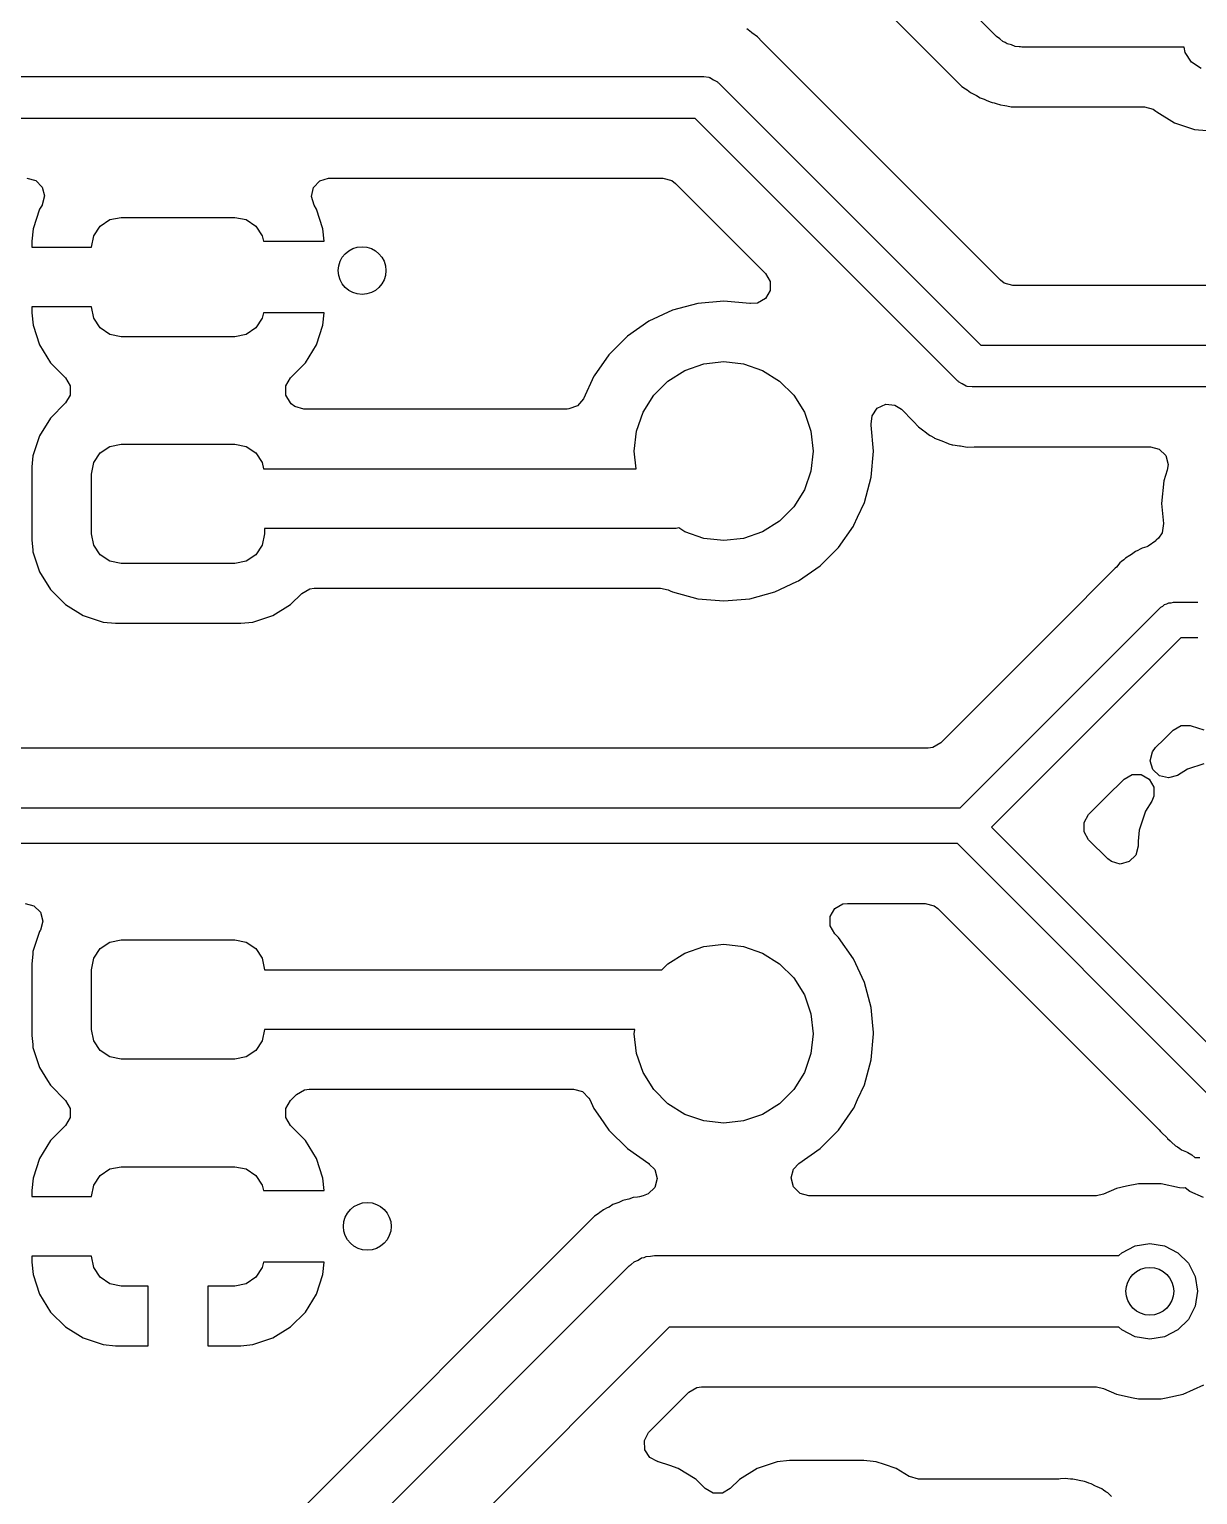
# Model space of a CAD drawing. Extents: x 44 to 146, y -87 to -25.
# Drawn here: x 75.46 to 85.25, y -79.35 to -67.08 of the extents above; entities that cross this region are included whole.
import ezdxf

# ---------------------------------------------------------------- set-up
doc = ezdxf.new("R2010")
doc.units = 0
doc.layers.add('BLACK', color=7, linetype='CONTINUOUS')

msp = doc.modelspace()

# ---------------------------------------------------------------- linework, layer by layer
at = {"layer": 'BLACK', "linetype": 'CONTINUOUS'}
for p, q in [((83.565019, -67.139283), (81.775736, -65.35)), ((81.612063, -65.894141), (83.147335, -67.429413)), ((81.508987, -67.102897), (81.474012, -67.075496)), ((81.516237, -67.108232), (81.508987, -67.102897)), ((81.563225, -67.140665), (81.516237, -67.108232)), ((81.563231, -67.14067), (81.563225, -67.140665)), ((81.601088, -67.183402), (81.563231, -67.14067)), ((83.59361, -67.158868), (83.565019, -67.139283)), ((81.607257, -67.189956), (81.601088, -67.183402)), ((83.59816, -69.180859), (81.607257, -67.189956)), ((83.619221, -67.182216), (83.59361, -67.158868)), ((83.638721, -67.18977), (83.619221, -67.182216)), ((83.655974, -67.201589), (83.638721, -67.18977)), ((83.689709, -67.209523), (83.655974, -67.201589)), ((83.722026, -67.222043), (83.689709, -67.209523)), ((83.756533, -67.22524), (83.722026, -67.222043)), ((83.763296, -67.226831), (83.756533, -67.22524)), ((83.767447, -67.226251), (83.763296, -67.226831)), ((83.777151, -67.227151), (83.767447, -67.226251)), ((85.136946, -67.227151), (83.777151, -67.227151)), ((85.14603, -67.272822), (85.136946, -67.227151)), ((85.200223, -67.353928), (85.14603, -67.272822)), ((85.281329, -67.408121), (85.200223, -67.353928)), ((71.65, -67.475), (81.112, -67.475)), ((81.112, -67.475), (81.15388, -67.480085)), ((81.15388, -67.480085), (81.158665, -67.482596)), ((81.158665, -67.482596), (81.164063, -67.482923)), ((81.164063, -67.482923), (81.195522, -67.50194)), ((81.195522, -67.50194), (81.228046, -67.519011)), ((83.147335, -67.429413), (83.274889, -67.556967)), ((81.228046, -67.519011), (81.231115, -67.523458)), ((81.231115, -67.523458), (81.235744, -67.526256)), ((81.235744, -67.526256), (83.434487, -69.725)), ((83.274889, -67.556967), (83.306118, -67.576589)), ((83.306118, -67.576589), (83.319721, -67.58624)), ((83.319721, -67.58624), (83.348564, -67.609242)), ((83.348564, -67.609242), (83.381793, -67.625244)), ((83.381793, -67.625244), (83.396399, -67.633317)), ((83.396399, -67.633317), (83.427629, -67.65294)), ((83.427629, -67.65294), (83.462442, -67.665121)), ((83.462442, -67.665121), (83.477869, -67.671511)), ((83.477869, -67.671511), (83.511089, -67.687509)), ((83.511089, -67.687509), (83.511089, -67.68751)), ((83.511089, -67.68751), (83.527835, -67.691332)), ((83.527835, -67.691332), (83.547034, -67.695714)), ((83.547034, -67.695714), (83.563076, -67.700335)), ((83.563076, -67.700335), (83.597896, -67.712519)), ((83.597896, -67.712519), (83.634538, -67.716647)), ((83.634538, -67.716647), (83.650993, -67.719442)), ((83.650993, -67.719442), (83.686956, -67.727651)), ((83.686956, -67.727651), (83.732197, -67.727651)), ((83.732197, -67.727651), (84.804414, -67.727651)), ((84.804414, -67.727651), (84.878914, -67.747613)), ((84.878914, -67.747613), (84.901293, -67.764785)), ((81.039512, -67.825), (71.722487, -67.825)), ((83.238257, -70.023744), (81.039512, -67.825)), ((84.901293, -67.764785), (84.901535, -67.76448)), ((84.901535, -67.76448), (84.908338, -67.769859)), ((84.908338, -67.769859), (84.908343, -67.769862)), ((84.908343, -67.769862), (84.908344, -67.769863)), ((84.908344, -67.769863), (85.057666, -67.861965)), ((85.057666, -67.861965), (85.224203, -67.91715)), ((85.224203, -67.91715), (85.326991, -67.927651)), ((75.44166, -68.3255), (75.51616, -68.345462)), ((75.51616, -68.345462), (75.570698, -68.4)), ((77.843191, -68.403783), (77.89612, -68.347683)), ((77.89612, -68.347683), (77.970008, -68.325563)), ((77.970008, -68.325563), (77.97434, -68.3255)), ((77.97434, -68.3255), (80.770481, -68.3255)), ((80.770481, -68.3255), (80.844981, -68.345462)), ((80.844981, -68.345462), (80.87584, -68.369141)), ((80.87584, -68.369141), (81.63065, -69.123951)), ((75.570698, -68.4), (75.59066, -68.4745)), ((75.59066, -68.4745), (75.570698, -68.549)), ((77.825403, -68.478832), (77.843191, -68.403783)), ((77.847523, -68.55272), (77.825403, -68.478832)), ((75.548642, -68.584877), (75.493494, -68.751302)), ((75.548643, -68.584874), (75.548642, -68.584877)), ((75.568477, -68.55272), (75.548643, -68.584874)), ((75.570698, -68.549), (75.568477, -68.55272)), ((77.867356, -68.584874), (77.847523, -68.55272)), ((77.867357, -68.584877), (77.867356, -68.584874)), ((77.922505, -68.751303), (77.867357, -68.584877)), ((76.00203, -68.808329), (76.056223, -68.727223)), ((76.056223, -68.727223), (76.137329, -68.67303)), ((76.137329, -68.67303), (76.233, -68.654)), ((76.233, -68.654), (77.183, -68.654)), ((77.183, -68.654), (77.278671, -68.67303)), ((77.278671, -68.67303), (77.359777, -68.727223)), ((77.359777, -68.727223), (77.41397, -68.808329)), ((75.493492, -68.751311), (75.483, -68.85401)), ((75.483, -68.85401), (75.483, -68.904)), ((75.493494, -68.751302), (75.493492, -68.751311)), ((75.983, -68.904), (76.00203, -68.808329)), ((77.41397, -68.808329), (77.423054, -68.854)), ((77.423054, -68.854), (77.932996, -68.854)), ((77.932996, -68.854), (77.922505, -68.751303)), ((75.483, -68.904), (75.983, -68.904)), ((81.63065, -69.123951), (81.669214, -69.190746)), ((81.669214, -69.190746), (81.669214, -69.267874)), ((83.629019, -69.204538), (83.59816, -69.180859)), ((83.703519, -69.2245), (83.629019, -69.204538)), ((86.2751, -69.2245), (83.703519, -69.2245)), ((81.63065, -69.334669), (81.563855, -69.373233)), ((81.669214, -69.267874), (81.63065, -69.334669)), ((75.983, -69.404), (75.483001, -69.404)), ((75.483001, -69.404), (75.483001, -69.453973)), ((75.483001, -69.453973), (75.493494, -69.556696)), ((76.00203, -69.499671), (75.983, -69.404)), ((77.423054, -69.454), (77.41397, -69.499671)), ((77.932998, -69.454), (77.423054, -69.454)), ((77.922507, -69.556688), (77.932998, -69.454)), ((80.85067, -69.432425), (80.652362, -69.524898)), ((80.850672, -69.432424), (80.85067, -69.432425)), ((80.850673, -69.432424), (80.850672, -69.432424)), ((81.062021, -69.375793), (80.850673, -69.432424)), ((81.28, -69.356723), (81.062021, -69.375793)), ((81.497987, -69.375793), (81.28, -69.356723)), ((81.499429, -69.376048), (81.497987, -69.375793)), ((81.500404, -69.376005), (81.499429, -69.376048)), ((81.504458, -69.37636), (81.500404, -69.376005)), ((81.504504, -69.375826), (81.504458, -69.37636)), ((81.563855, -69.373233), (81.504504, -69.375826)), ((75.493494, -69.556696), (75.548642, -69.723121)), ((76.056223, -69.580777), (76.00203, -69.499671)), ((76.137329, -69.63497), (76.056223, -69.580777)), ((77.359777, -69.580777), (77.278671, -69.63497)), ((77.41397, -69.499671), (77.359777, -69.580777)), ((77.867357, -69.723121), (77.922505, -69.556697)), ((77.922505, -69.556697), (77.922507, -69.556688)), ((80.652359, -69.5249), (80.47312, -69.650404)), ((80.652362, -69.524898), (80.652359, -69.524899)), ((80.652359, -69.524899), (80.652359, -69.5249)), ((76.233, -69.654), (76.137329, -69.63497)), ((77.183, -69.654), (76.233, -69.654)), ((77.278671, -69.63497), (77.183, -69.654)), ((80.47312, -69.650404), (80.318404, -69.80512)), ((75.548642, -69.723121), (75.64068, -69.87234)), ((77.775319, -69.87234), (77.867357, -69.723121)), ((80.318404, -69.80512), (80.194226, -69.982466)), ((83.434487, -69.725), (86.3, -69.725)), ((75.64068, -69.87234), (75.766627, -69.998287)), ((77.649373, -69.998287), (77.775319, -69.87234)), ((80.812383, -70.025626), (80.954587, -69.936273)), ((80.954587, -69.936273), (81.113109, -69.880804)), ((81.113109, -69.880804), (81.28, -69.862)), ((81.28, -69.862), (81.446891, -69.880804)), ((81.446891, -69.880804), (81.605413, -69.936273)), ((81.605413, -69.936273), (81.747617, -70.025626)), ((75.766627, -69.998287), (75.805191, -70.065082)), ((75.805191, -70.065082), (75.805191, -70.14221)), ((77.610809, -70.065082), (77.649373, -69.998287)), ((77.610809, -70.14221), (77.610809, -70.065082)), ((80.192898, -69.984362), (80.104715, -70.173471)), ((80.194226, -69.982466), (80.192898, -69.984362)), ((80.693626, -70.144383), (80.812383, -70.025626)), ((81.747617, -70.025626), (81.866374, -70.144383)), ((83.242883, -70.02654), (83.238257, -70.023744)), ((83.245954, -70.030989), (83.242883, -70.02654)), ((83.278481, -70.04806), (83.245954, -70.030989)), ((83.309937, -70.067077), (83.278481, -70.04806)), ((83.315334, -70.067403), (83.309937, -70.067077)), ((83.32012, -70.069915), (83.315334, -70.067403)), ((83.362, -70.075), (83.32012, -70.069915)), ((86.227512, -70.075), (83.362, -70.075)), ((75.766627, -70.209005), (75.640288, -70.335343)), ((75.805191, -70.14221), (75.766627, -70.209005)), ((77.649373, -70.209005), (77.610809, -70.14221)), ((77.656227, -70.215859), (77.649373, -70.209005)), ((80.104715, -70.173471), (80.055137, -70.232554)), ((80.604273, -70.286587), (80.693626, -70.144383)), ((81.866374, -70.144383), (81.955727, -70.286587)), ((77.687086, -70.239538), (77.656227, -70.215859)), ((77.761586, -70.2595), (77.687086, -70.239538)), ((79.969675, -70.2595), (77.761586, -70.2595)), ((79.98266, -70.258933), (79.969675, -70.2595)), ((80.055137, -70.232554), (79.98266, -70.258933)), ((80.548804, -70.445109), (80.604273, -70.286587)), ((81.955727, -70.286587), (82.011196, -70.445109)), ((82.516399, -70.387475), (82.522674, -70.31575)), ((82.522674, -70.31575), (82.566911, -70.25257)), ((82.566911, -70.25257), (82.636812, -70.219972)), ((82.636812, -70.219972), (82.713647, -70.226693)), ((82.713647, -70.226693), (82.768048, -70.261349)), ((82.768048, -70.261349), (82.866741, -70.360042)), ((75.640288, -70.335343), (75.548186, -70.484666)), ((80.53, -70.612), (80.548804, -70.445109)), ((82.011196, -70.445109), (82.03, -70.612)), ((82.51564, -70.387542), (82.516399, -70.387475)), ((82.516017, -70.391852), (82.51564, -70.387542)), ((82.515953, -70.392585), (82.516017, -70.391852)), ((82.516204, -70.394015), (82.515953, -70.392585)), ((82.516207, -70.394023), (82.516204, -70.394015)), ((82.535277, -70.612), (82.516207, -70.394023)), ((82.866741, -70.360042), (82.87291, -70.366596)), ((82.87291, -70.366596), (82.908374, -70.406627)), ((82.908374, -70.406627), (82.910771, -70.409332)), ((82.910771, -70.409332), (82.957779, -70.441779)), ((82.957779, -70.441779), (82.965004, -70.447095)), ((82.965004, -70.447095), (82.996505, -70.471775)), ((75.548186, -70.484666), (75.493001, -70.651201)), ((76.056223, -70.627223), (76.137329, -70.57303)), ((76.137329, -70.57303), (76.233, -70.554)), ((76.233, -70.554), (77.183, -70.554)), ((77.183, -70.554), (77.278671, -70.57303)), ((77.278671, -70.57303), (77.359777, -70.627223)), ((82.996505, -70.471775), (83.009969, -70.482324)), ((83.009969, -70.482324), (83.00997, -70.482325)), ((83.00997, -70.482325), (83.009971, -70.482325)), ((83.009971, -70.482325), (83.009972, -70.482326)), ((83.009972, -70.482326), (83.016445, -70.485239)), ((83.016445, -70.485239), (83.039936, -70.498488)), ((83.039936, -70.498488), (83.045774, -70.502518)), ((83.045774, -70.502518), (83.099185, -70.522774)), ((83.099185, -70.522774), (83.107463, -70.526203)), ((83.107463, -70.526203), (83.159561, -70.54965)), ((83.159561, -70.54965), (83.166535, -70.550927)), ((83.166535, -70.550927), (83.192523, -70.558173)), ((83.192523, -70.558173), (83.197777, -70.560165)), ((83.197777, -70.560165), (83.199155, -70.560688)), ((83.199155, -70.560688), (83.25585, -70.567571)), ((83.25585, -70.567571), (83.264734, -70.568923)), ((83.264734, -70.568923), (83.320915, -70.57922)), ((83.320915, -70.57922), (83.377915, -70.575772)), ((83.377915, -70.575772), (83.386911, -70.5755)), ((83.386911, -70.5755), (84.854252, -70.5755)), ((84.854252, -70.5755), (84.928752, -70.595462)), ((75.493001, -70.651203), (75.48343, -70.744896)), ((75.493001, -70.651201), (75.493001, -70.651203)), ((76.00203, -70.708329), (76.056223, -70.627223)), ((77.359777, -70.627223), (77.41397, -70.708329)), ((80.546676, -70.76), (80.53, -70.612)), ((82.03, -70.612), (82.011196, -70.778891)), ((82.516207, -70.829977), (82.535277, -70.612)), ((84.928752, -70.595462), (84.98329, -70.65)), ((84.98329, -70.65), (85.003252, -70.7245)), ((75.48343, -70.744896), (75.4825, -70.753995)), ((75.4825, -70.753995), (75.4825, -71.354003)), ((75.983, -70.804), (76.00203, -70.708329)), ((75.983, -71.304), (75.983, -70.804)), ((77.41397, -70.708329), (77.424248, -70.76)), ((77.424248, -70.76), (80.546676, -70.76)), ((82.011196, -70.778891), (81.955727, -70.937413)), ((84.995959, -70.770544), (84.966325, -70.861745)), ((85.003252, -70.7245), (84.995959, -70.770544)), ((81.955727, -70.937413), (81.866374, -71.079617)), ((82.459575, -71.04133), (82.516207, -70.829977)), ((84.966325, -70.861745), (84.94654, -71.05)), ((82.402024, -71.164749), (82.459575, -71.04133)), ((84.94654, -71.05), (84.964308, -71.219062)), ((81.866374, -71.079617), (81.747617, -71.198374)), ((82.370473, -71.232411), (82.402024, -71.164749)), ((76.00203, -71.399671), (75.983, -71.304)), ((77.433, -71.304), (77.41397, -71.399671)), ((80.882, -71.26), (77.433, -71.26)), ((77.433, -71.26), (77.433, -71.304)), ((80.903616, -71.2557), (80.882, -71.26)), ((80.954587, -71.287727), (80.903616, -71.2557)), ((81.113109, -71.343196), (80.954587, -71.287727)), ((81.605413, -71.287727), (81.446891, -71.343196)), ((81.747617, -71.198374), (81.605413, -71.287727)), ((82.241598, -71.418877), (82.367102, -71.239639)), ((82.367102, -71.239639), (82.370473, -71.232411)), ((84.952242, -71.295241), (84.921485, -71.339993)), ((84.964308, -71.219062), (84.952242, -71.295241)), ((75.4825, -71.354003), (75.49148, -71.441908)), ((76.056223, -71.480777), (76.00203, -71.399671)), ((77.41397, -71.399671), (77.359777, -71.480777)), ((81.28, -71.362), (81.113109, -71.343196)), ((81.446891, -71.343196), (81.28, -71.362)), ((82.086877, -71.573598), (82.241598, -71.418877)), ((84.769969, -71.434712), (84.748983, -71.444993)), ((84.786549, -71.424906), (84.769969, -71.434712)), ((84.823708, -71.414111), (84.786549, -71.424906)), ((84.837141, -71.409504), (84.823708, -71.414111)), ((84.89901, -71.36345), (84.837141, -71.409504)), ((84.902719, -71.358759), (84.89901, -71.36345)), ((84.921485, -71.339993), (84.902719, -71.358759)), ((75.49148, -71.441908), (75.493001, -71.456797)), ((75.493001, -71.456797), (75.548186, -71.623334)), ((76.137329, -71.53497), (76.056223, -71.480777)), ((76.233, -71.554), (76.137329, -71.53497)), ((77.183, -71.554), (76.233, -71.554)), ((77.278671, -71.53497), (77.183, -71.554)), ((77.359777, -71.480777), (77.278671, -71.53497)), ((84.598112, -71.548688), (84.569762, -71.582956)), ((84.613693, -71.537367), (84.598112, -71.548688)), ((84.63146, -71.522192), (84.613693, -71.537367)), ((84.645081, -71.508572), (84.63146, -71.522192)), ((84.645083, -71.50857), (84.645081, -71.508572)), ((84.683373, -71.485924), (84.645083, -71.50857)), ((84.695096, -71.478223), (84.683373, -71.485924)), ((84.731074, -71.452085), (84.695096, -71.478223)), ((84.73108, -71.452082), (84.731074, -71.452085)), ((84.748983, -71.444993), (84.73108, -71.452082)), ((75.548186, -71.623334), (75.640288, -71.772656)), ((81.907639, -71.699102), (82.086877, -71.573598)), ((84.560317, -71.593335), (84.078535, -72.075119)), ((84.569762, -71.582956), (84.560317, -71.593335)), ((75.640288, -71.772656), (75.764344, -71.896712)), ((77.651656, -71.896712), (77.744227, -71.804141)), ((77.744227, -71.804141), (77.811022, -71.765577)), ((77.811022, -71.765577), (77.849586, -71.7605)), ((77.849586, -71.7605), (80.750997, -71.7605)), ((80.750997, -71.7605), (80.813966, -71.77446)), ((80.813966, -71.77446), (80.830263, -71.782059)), ((80.830263, -71.782059), (80.85067, -71.791575)), ((80.85067, -71.791575), (81.062023, -71.848207)), ((81.497977, -71.848207), (81.70933, -71.791575)), ((81.70933, -71.791575), (81.893584, -71.705656)), ((81.893584, -71.705656), (81.907633, -71.699105)), ((81.907633, -71.699105), (81.907634, -71.699104)), ((81.907634, -71.699104), (81.907639, -71.699102)), ((75.764344, -71.896712), (75.913666, -71.988814)), ((77.502334, -71.988814), (77.651656, -71.896712)), ((81.062023, -71.848207), (81.28, -71.867277)), ((81.28, -71.867277), (81.497977, -71.848207)), ((84.374334, -72.487134), (84.940883, -71.920585)), ((84.940883, -71.920585), (84.957984, -71.910711)), ((84.957984, -71.910711), (84.971949, -71.896747)), ((84.971949, -71.896747), (84.991023, -71.891635)), ((84.991023, -71.891635), (85.008126, -71.881762)), ((85.008126, -71.881762), (85.027874, -71.881762)), ((85.027874, -71.881762), (85.046949, -71.876651)), ((85.046949, -71.876651), (85.252, -71.876651)), ((75.913666, -71.988814), (76.080203, -72.043999)), ((76.080203, -72.043999), (76.182991, -72.0545)), ((77.233008, -72.054499), (77.335797, -72.043999)), ((77.335797, -72.043999), (77.502334, -71.988814)), ((76.182991, -72.0545), (77.233008, -72.054499)), ((84.078535, -72.075119), (83.097795, -73.055859)), ((85.109081, -72.176651), (84.586466, -72.699266)), ((85.252, -72.176651), (85.109081, -72.176651)), ((83.693934, -73.167534), (84.374334, -72.487134)), ((84.586466, -72.699266), (83.906066, -73.379666)), ((85.044995, -72.94855), (85.111789, -72.909986)), ((85.111789, -72.909986), (85.188917, -72.909986)), ((85.188917, -72.909986), (85.197198, -72.912464)), ((85.197198, -72.912464), (85.303574, -72.947714)), ((84.897585, -73.09596), (84.969311, -73.024235)), ((84.969311, -73.024235), (85.044995, -72.94855)), ((82.992436, -73.0995), (73.938265, -73.0995)), ((83.031, -73.094423), (82.992436, -73.0995)), ((83.097795, -73.055859), (83.031, -73.094423)), ((84.854009, -73.20565), (84.871796, -73.130601)), ((84.871796, -73.130601), (84.897585, -73.09596)), ((83.261468, -73.6), (83.693934, -73.167534)), ((84.876129, -73.279538), (84.854009, -73.20565)), ((84.93223, -73.332467), (84.876129, -73.279538)), ((85.164713, -73.276602), (85.081167, -73.328134)), ((85.303573, -73.230588), (85.164713, -73.276602)), ((83.906066, -73.379666), (83.523932, -73.7618)), ((84.485337, -73.508209), (84.633809, -73.359736)), ((84.633809, -73.359736), (84.700602, -73.321174)), ((84.700602, -73.321174), (84.77773, -73.321174)), ((84.77773, -73.321174), (84.844525, -73.359738)), ((84.844525, -73.359738), (84.883089, -73.426533)), ((85.007279, -73.350254), (84.93223, -73.332467)), ((85.081167, -73.328134), (85.007279, -73.350254)), ((84.337105, -73.656441), (84.485337, -73.508209)), ((84.883089, -73.503661), (84.865983, -73.543318)), ((84.883089, -73.426533), (84.883089, -73.503661)), ((73.85, -73.6), (83.261468, -73.6)), ((84.814451, -73.626864), (84.761564, -73.786464)), ((84.865983, -73.543318), (84.814451, -73.626864)), ((83.523932, -73.7618), (85.512132, -75.75)), ((84.298541, -73.723236), (84.337105, -73.656441)), ((84.298541, -73.800364), (84.298541, -73.723236)), ((84.337105, -73.867159), (84.298541, -73.800364)), ((84.497141, -74.027195), (84.337105, -73.867159)), ((84.751949, -73.880589), (84.7515, -73.884981)), ((84.7515, -73.884981), (84.7515, -73.921836)), ((84.761564, -73.786466), (84.751949, -73.880589)), ((84.761564, -73.786464), (84.761564, -73.786466)), ((83.237868, -73.9), (73.912132, -73.9)), ((85.343934, -76.006066), (83.237868, -73.9)), ((84.731538, -73.996336), (84.677, -74.050874)), ((84.7515, -73.921836), (84.731538, -73.996336)), ((84.528, -74.050874), (84.497141, -74.027195)), ((84.6025, -74.070836), (84.528, -74.050874)), ((84.677, -74.050874), (84.6025, -74.070836)), ((75.426887, -74.4005), (75.501387, -74.420462)), ((75.501387, -74.420462), (75.555925, -74.475)), ((75.555925, -74.475), (75.575887, -74.5495)), ((82.17277, -74.510936), (82.211334, -74.444141)), ((82.211334, -74.444141), (82.278129, -74.405577)), ((82.278129, -74.405577), (82.316693, -74.4005)), ((82.316693, -74.4005), (82.968836, -74.4005)), ((82.968836, -74.4005), (83.043336, -74.420462)), ((83.043336, -74.420462), (83.074195, -74.444141)), ((83.074195, -74.444141), (84.927615, -76.297561)), ((75.553725, -74.627685), (75.548765, -74.635727)), ((75.555925, -74.624), (75.553725, -74.627685)), ((75.575887, -74.5495), (75.555925, -74.624)), ((82.17277, -74.588064), (82.17277, -74.510936)), ((82.211334, -74.654859), (82.17277, -74.588064)), ((75.548186, -74.636666), (75.493001, -74.803201)), ((75.548765, -74.635727), (75.548186, -74.636666)), ((76.056223, -74.779223), (76.137329, -74.72503)), ((76.137329, -74.72503), (76.233, -74.706)), ((76.233, -74.706), (77.183, -74.706)), ((77.183, -74.706), (77.278671, -74.72503)), ((77.278671, -74.72503), (77.359777, -74.779223)), ((81.113109, -74.760804), (81.28, -74.742)), ((81.28, -74.742), (81.446891, -74.760804)), ((82.241598, -74.685123), (82.211334, -74.654859)), ((82.367102, -74.864362), (82.241598, -74.685123)), ((75.490545, -74.82724), (75.482543, -74.905576)), ((75.493001, -74.803201), (75.490545, -74.82724)), ((75.983, -74.956), (76.00203, -74.860329)), ((76.00203, -74.860329), (76.056223, -74.779223)), ((77.359777, -74.779223), (77.41397, -74.860329)), ((77.41397, -74.860329), (77.433, -74.956)), ((80.812383, -74.905626), (80.954587, -74.816273)), ((80.954587, -74.816273), (81.113109, -74.760804)), ((81.446891, -74.760804), (81.605413, -74.816273)), ((81.605413, -74.816273), (81.747617, -74.905626)), ((82.459575, -75.06267), (82.367102, -74.864362)), ((75.482543, -74.905576), (75.4825, -74.905995)), ((75.4825, -74.905995), (75.4825, -75.506003)), ((75.983, -75.456), (75.983, -74.956)), ((77.433, -74.956), (80.762009, -74.956)), ((80.762009, -74.956), (80.812383, -74.905626)), ((81.747617, -74.905626), (81.866374, -75.024383)), ((81.866374, -75.024383), (81.955727, -75.166587)), ((82.516207, -75.274023), (82.459575, -75.06267)), ((81.955727, -75.166587), (82.011196, -75.325109)), ((82.011196, -75.325109), (82.03, -75.492)), ((82.529459, -75.4255), (82.516207, -75.274023)), ((76.00203, -75.551671), (75.983, -75.456)), ((77.433, -75.456), (77.41397, -75.551671)), ((80.534056, -75.456), (77.433, -75.456)), ((80.53, -75.492), (80.534056, -75.456)), ((82.53423, -75.480038), (82.529459, -75.4255)), ((82.535277, -75.492), (82.53423, -75.480038)), ((75.4825, -75.506003), (75.490451, -75.583837)), ((75.490451, -75.583837), (75.493001, -75.608797)), ((75.493001, -75.608797), (75.548186, -75.775334)), ((76.056223, -75.632777), (76.00203, -75.551671)), ((77.41397, -75.551671), (77.359777, -75.632777)), ((80.548804, -75.658891), (80.53, -75.492)), ((82.03, -75.492), (82.011196, -75.658891)), ((82.516207, -75.709977), (82.535277, -75.492)), ((76.137329, -75.68697), (76.056223, -75.632777)), ((76.233, -75.706), (76.137329, -75.68697)), ((77.183, -75.706), (76.233, -75.706)), ((77.278671, -75.68697), (77.183, -75.706)), ((77.359777, -75.632777), (77.278671, -75.68697)), ((80.604273, -75.817413), (80.548804, -75.658891)), ((82.011196, -75.658891), (81.955727, -75.817413)), ((82.459575, -75.92133), (82.516207, -75.709977)), ((75.548186, -75.775334), (75.615211, -75.884)), ((80.693626, -75.959617), (80.604273, -75.817413)), ((81.955727, -75.817413), (81.866374, -75.959617)), ((75.615211, -75.884), (75.640288, -75.924656)), ((75.640288, -75.924656), (75.766627, -76.050995)), ((77.700227, -76.000141), (77.767022, -75.961577)), ((77.767022, -75.961577), (77.805586, -75.9565)), ((77.805586, -75.9565), (80.021901, -75.9565)), ((80.021901, -75.9565), (80.096401, -75.976462)), ((80.096401, -75.976462), (80.150939, -76.031)), ((80.812383, -76.078374), (80.693626, -75.959617)), ((81.866374, -75.959617), (81.747617, -76.078374)), ((82.402104, -76.044577), (82.459575, -75.92133)), ((75.766627, -76.050995), (75.805191, -76.11779)), ((77.610809, -76.11779), (77.649373, -76.050995)), ((77.649373, -76.050995), (77.700227, -76.000141)), ((80.150939, -76.031), (80.156941, -76.04253)), ((80.156941, -76.04253), (80.192894, -76.119632)), ((80.954587, -76.167727), (80.812383, -76.078374)), ((81.747617, -76.078374), (81.605413, -76.167727)), ((82.369228, -76.115081), (82.402104, -76.044577)), ((75.805191, -76.194918), (75.766627, -76.261713)), ((75.805191, -76.11779), (75.805191, -76.194918)), ((77.610809, -76.194918), (77.610809, -76.11779)), ((77.649373, -76.261713), (77.610809, -76.194918)), ((80.192894, -76.119632), (80.192897, -76.119638)), ((80.192897, -76.119638), (80.245609, -76.194918)), ((80.245609, -76.194918), (80.318402, -76.298877)), ((81.113109, -76.223196), (80.954587, -76.167727)), ((81.28, -76.242), (81.113109, -76.223196)), ((81.446891, -76.223196), (81.28, -76.242)), ((81.605413, -76.167727), (81.446891, -76.223196)), ((82.241598, -76.298877), (82.367102, -76.119639)), ((82.367102, -76.119639), (82.369228, -76.115081)), ((75.766627, -76.261713), (75.64068, -76.387659)), ((77.775319, -76.387659), (77.649373, -76.261713)), ((80.318402, -76.298877), (80.473123, -76.453598)), ((82.086877, -76.453598), (82.241598, -76.298877)), ((84.927615, -76.297561), (84.93842, -76.311047)), ((84.93842, -76.311047), (84.938821, -76.310716)), ((84.938821, -76.310716), (84.944794, -76.317936)), ((84.944794, -76.317936), (84.944797, -76.317939)), ((84.944797, -76.317939), (84.944798, -76.31794)), ((84.944798, -76.31794), (84.995553, -76.365602)), ((75.64068, -76.387659), (75.548642, -76.536878)), ((77.867357, -76.536878), (77.775319, -76.387659)), ((80.473123, -76.453598), (80.652361, -76.579102)), ((81.908573, -76.578447), (82.086877, -76.453598)), ((84.995553, -76.365602), (84.998882, -76.368828)), ((84.998882, -76.368828), (85.018965, -76.388911)), ((85.018965, -76.388911), (85.018973, -76.388917)), ((85.018973, -76.388917), (85.018974, -76.388918)), ((85.018974, -76.388918), (85.021517, -76.390891)), ((85.021517, -76.390891), (85.032187, -76.400004)), ((85.032187, -76.400004), (85.064607, -76.430448)), ((85.064607, -76.430448), (85.081485, -76.439726)), ((85.081485, -76.439726), (85.101011, -76.452552)), ((85.101011, -76.452552), (85.116236, -76.464362)), ((85.116236, -76.464362), (85.157055, -76.482025)), ((75.548642, -76.536878), (75.493494, -76.703302)), ((77.922505, -76.703303), (77.867357, -76.536878)), ((80.652361, -76.579102), (80.652362, -76.579102)), ((80.652362, -76.579102), (80.65769, -76.582833)), ((80.65769, -76.582833), (80.656119, -76.585075)), ((80.656119, -76.585075), (80.701666, -76.630568)), ((81.865, -76.626), (81.908573, -76.578447)), ((85.157055, -76.482025), (85.16965, -76.488196)), ((85.16965, -76.488196), (85.202193, -76.506087)), ((85.202193, -76.506087), (85.226832, -76.529715)), ((85.226832, -76.529715), (85.229257, -76.528785)), ((85.229257, -76.528785), (85.268132, -76.529802)), ((75.493492, -76.703311), (75.483, -76.80601)), ((75.493494, -76.703302), (75.493492, -76.703311)), ((76.00203, -76.760329), (76.056223, -76.679223)), ((76.056223, -76.679223), (76.137329, -76.62503)), ((76.137329, -76.62503), (76.233, -76.606)), ((76.233, -76.606), (77.183, -76.606)), ((77.183, -76.606), (77.278671, -76.62503)), ((77.278671, -76.62503), (77.359777, -76.679223)), ((77.359777, -76.679223), (77.41397, -76.760329)), ((77.932996, -76.806), (77.922505, -76.703303)), ((80.701666, -76.630568), (80.721671, -76.705057)), ((80.721671, -76.705057), (80.701752, -76.779568)), ((81.845038, -76.7005), (81.865, -76.626)), ((81.865, -76.775), (81.845038, -76.7005)), ((75.483, -76.80601), (75.483, -76.856)), ((75.983, -76.856), (76.00203, -76.760329)), ((77.41397, -76.760329), (77.423054, -76.806)), ((77.423054, -76.806), (77.932996, -76.806)), ((80.647246, -76.834138), (80.605825, -76.850408)), ((80.701752, -76.779568), (80.647246, -76.834138)), ((81.919538, -76.829538), (81.865, -76.775)), ((81.994038, -76.8495), (81.919538, -76.829538)), ((84.462923, -76.836618), (84.402319, -76.8495)), ((84.570194, -76.788857), (84.462923, -76.836618)), ((84.570195, -76.788856), (84.570194, -76.788857)), ((84.570197, -76.788856), (84.570195, -76.788856)), ((84.655723, -76.770677), (84.570197, -76.788856)), ((84.755352, -76.7495), (84.655723, -76.770677)), ((84.755354, -76.7495), (84.755352, -76.7495)), ((84.944646, -76.7495), (84.755354, -76.7495)), ((84.944648, -76.7495), (84.944646, -76.7495)), ((85.099432, -76.7824), (84.944648, -76.7495)), ((85.13353, -76.785623), (85.099432, -76.7824)), ((85.145881, -76.782034), (85.13353, -76.785623)), ((85.184227, -76.813087), (85.145881, -76.782034)), ((85.299997, -76.864632), (85.184227, -76.813087)), ((75.483, -76.856), (75.983, -76.856)), ((80.304641, -76.951905), (80.27142, -76.967904)), ((80.319258, -76.943827), (80.304641, -76.951905)), ((80.35048, -76.924209), (80.319258, -76.943827)), ((80.385279, -76.912032), (80.35048, -76.924209)), ((80.400708, -76.905642), (80.385279, -76.912032)), ((80.433941, -76.889639), (80.400708, -76.905642)), ((80.46989, -76.881433), (80.433941, -76.889639)), ((80.485937, -76.87681), (80.46989, -76.881433)), ((80.520739, -76.864633), (80.485937, -76.87681)), ((80.520741, -76.864632), (80.520739, -76.864633)), ((80.557391, -76.860502), (80.520741, -76.864632)), ((80.573857, -76.857704), (80.557391, -76.860502)), ((80.605825, -76.850408), (80.573857, -76.857704)), ((84.402319, -76.8495), (81.994038, -76.8495)), ((80.197737, -77.020184), (76.597738, -80.620184)), ((80.228965, -77.000561), (80.197737, -77.020184)), ((80.242581, -76.990899), (80.228965, -77.000561)), ((80.271406, -76.967913), (80.242581, -76.990899)), ((80.27142, -76.967904), (80.271406, -76.967913)), ((84.591279, -77.35), (84.614886, -77.326393)), ((84.614886, -77.326393), (84.726393, -77.269577)), ((84.726393, -77.269577), (84.85, -77.25)), ((84.85, -77.25), (84.973607, -77.269577)), ((84.973607, -77.269577), (85.085114, -77.326393)), ((85.085114, -77.326393), (85.173607, -77.414886)), ((75.983, -77.356), (75.483001, -77.356)), ((75.483001, -77.356), (75.483001, -77.405973)), ((75.483001, -77.405973), (75.493494, -77.508696)), ((76.00203, -77.451671), (75.983, -77.356)), ((76.056223, -77.532777), (76.00203, -77.451671)), ((76.887868, -81.037868), (80.487868, -77.437868)), ((77.41397, -77.451671), (77.359777, -77.532777)), ((77.423054, -77.406), (77.41397, -77.451671)), ((77.932998, -77.406), (77.423054, -77.406)), ((77.922507, -77.508688), (77.932998, -77.406)), ((80.487868, -77.437868), (80.495364, -77.431643)), ((80.495364, -77.431643), (80.497891, -77.428297)), ((80.497891, -77.428297), (80.503797, -77.424639)), ((80.503797, -77.424639), (80.530459, -77.4025)), ((80.530459, -77.4025), (80.562165, -77.3885)), ((80.562165, -77.3885), (80.591628, -77.370258)), ((80.591628, -77.370258), (80.612182, -77.366415)), ((80.612182, -77.366415), (80.631315, -77.357968)), ((80.631315, -77.357968), (80.665935, -77.356367)), ((80.665935, -77.356367), (80.7, -77.35)), ((80.7, -77.35), (84.591279, -77.35)), ((85.173607, -77.414886), (85.230423, -77.526393)), ((75.493494, -77.508696), (75.548642, -77.675121)), ((76.137329, -77.58697), (76.056223, -77.532777)), ((77.359777, -77.532777), (77.278671, -77.58697)), ((77.867357, -77.675121), (77.922505, -77.508697)), ((77.922505, -77.508697), (77.922507, -77.508688)), ((85.230423, -77.526393), (85.25, -77.65)), ((75.548642, -77.675121), (75.64068, -77.82434)), ((76.233, -77.606), (76.137329, -77.58697)), ((76.458, -77.606), (76.233, -77.606)), ((76.458, -78.105999), (76.458, -77.606)), ((77.183, -77.606), (76.958, -77.606)), ((76.958, -77.606), (76.958, -78.105999)), ((77.278671, -77.58697), (77.183, -77.606)), ((77.775319, -77.82434), (77.867357, -77.675121)), ((85.25, -77.65), (85.230423, -77.773607)), ((85.230423, -77.773607), (85.173607, -77.885114)), ((75.64068, -77.82434), (75.764659, -77.948319)), ((77.65134, -77.948319), (77.775319, -77.82434)), ((85.173607, -77.885114), (85.085114, -77.973607)), ((75.764659, -77.948319), (75.913878, -78.040357)), ((75.913878, -78.040357), (76.080302, -78.095505)), ((77.335696, -78.095505), (77.502121, -78.040357)), ((80.824264, -77.95), (77.4, -81.374264)), ((77.502121, -78.040357), (77.65134, -77.948319)), ((84.591279, -77.95), (80.824264, -77.95)), ((84.614886, -77.973607), (84.591279, -77.95)), ((84.726393, -78.030423), (84.614886, -77.973607)), ((84.85, -78.05), (84.726393, -78.030423)), ((84.973607, -78.030423), (84.85, -78.05)), ((85.085114, -77.973607), (84.973607, -78.030423)), ((76.080302, -78.095505), (76.080311, -78.095507)), ((76.080311, -78.095507), (76.183015, -78.105999)), ((76.183015, -78.105999), (76.458, -78.105999)), ((76.958, -78.105999), (77.232974, -78.105999)), ((77.232974, -78.105999), (77.335696, -78.095505)), ((85.129803, -78.511144), (85.30273, -78.434151)), ((80.655723, -78.826353), (80.987937, -78.494141)), ((80.987937, -78.494141), (81.054732, -78.455577)), ((81.054732, -78.455577), (81.093296, -78.4505)), ((81.093296, -78.4505), (84.402319, -78.4505)), ((84.402319, -78.4505), (84.462923, -78.463382)), ((84.462923, -78.463382), (84.570197, -78.511144)), ((84.570197, -78.511144), (84.710664, -78.541001)), ((84.710664, -78.541001), (84.755352, -78.5505)), ((84.755352, -78.5505), (84.755354, -78.5505)), ((84.755354, -78.5505), (84.944648, -78.5505)), ((84.944648, -78.5505), (84.987026, -78.541492)), ((84.987026, -78.541492), (85.129803, -78.511144)), ((80.615412, -78.900485), (80.650532, -78.831817)), ((80.619332, -78.977514), (80.615412, -78.900485)), ((80.650532, -78.831817), (80.655723, -78.826353)), ((80.661241, -79.042262), (80.619332, -78.977514)), ((80.725225, -79.074986), (80.661241, -79.042262)), ((80.725075, -79.075442), (80.725225, -79.074986)), ((80.728031, -79.076421), (80.725075, -79.075442)), ((80.729909, -79.077382), (80.728031, -79.076421)), ((80.732793, -79.077999), (80.729909, -79.077382)), ((80.829119, -79.109919), (80.732793, -79.077999)), ((80.899334, -79.133186), (80.829119, -79.109919)), ((81.041983, -79.221172), (80.899334, -79.133186)), ((81.560666, -79.133186), (81.411343, -79.225288)), ((81.727202, -79.078001), (81.560666, -79.133186)), ((81.829996, -79.0675), (81.727202, -79.078001)), ((82.455004, -79.0675), (81.829996, -79.0675)), ((82.455009, -79.0675), (82.455004, -79.0675)), ((82.532748, -79.075442), (82.455009, -79.0675)), ((82.557798, -79.078001), (82.532748, -79.075442)), ((82.628223, -79.101338), (82.557798, -79.078001)), ((82.724334, -79.133186), (82.628223, -79.101338)), ((82.724335, -79.133186), (82.724334, -79.133186)), ((82.724336, -79.133187), (82.724335, -79.133186)), ((82.833172, -79.200317), (82.724336, -79.133187)), ((81.048656, -79.225288), (81.041983, -79.221172)), ((81.124641, -79.301273), (81.048656, -79.225288)), ((81.411343, -79.225288), (81.335359, -79.301273)), ((82.836893, -79.202538), (82.833172, -79.200317)), ((82.911393, -79.2225), (82.836893, -79.202538)), ((84.088383, -79.2225), (82.911393, -79.2225)), ((84.102405, -79.221839), (84.088383, -79.2225)), ((84.144867, -79.217825), (84.102405, -79.221839)), ((84.162806, -79.220666), (84.144867, -79.217825)), ((84.186113, -79.2225), (84.162806, -79.220666)), ((84.204272, -79.2225), (84.186113, -79.2225)), ((84.24559, -79.233108), (84.204272, -79.2225)), ((84.259331, -79.235953), (84.24559, -79.233108)), ((84.301452, -79.242624), (84.259331, -79.235953)), ((84.301461, -79.242627), (84.301452, -79.242624)), ((84.318127, -79.249839), (84.301461, -79.242627)), ((84.340243, -79.257411), (84.318127, -79.249839)), ((84.357833, -79.261927), (84.340243, -79.257411)), ((84.357835, -79.261928), (84.357833, -79.261927)), ((84.395214, -79.282478), (84.357835, -79.261928)), ((84.407806, -79.288647), (84.395214, -79.282478)), ((84.446962, -79.305592), (84.407806, -79.288647)), ((81.191436, -79.339837), (81.124641, -79.301273)), ((81.268564, -79.339837), (81.191436, -79.339837)), ((81.335359, -79.301273), (81.268564, -79.339837)), ((84.461309, -79.316721), (84.446962, -79.305592)), ((84.48085, -79.329556), (84.461309, -79.316721)), ((84.496765, -79.338305), (84.48085, -79.329556)), ((84.527857, -79.367503), (84.496765, -79.338305))]:
    msp.add_line(p, q, dxfattribs=at)
at = {"layer": 'BLACK'}
for centre in [(78.25, -69.1), (78.294, -77.106), (84.85, -77.65)]:
    msp.add_circle(centre, 0.2, dxfattribs=at)

doc.saveas('drawing.dxf')
